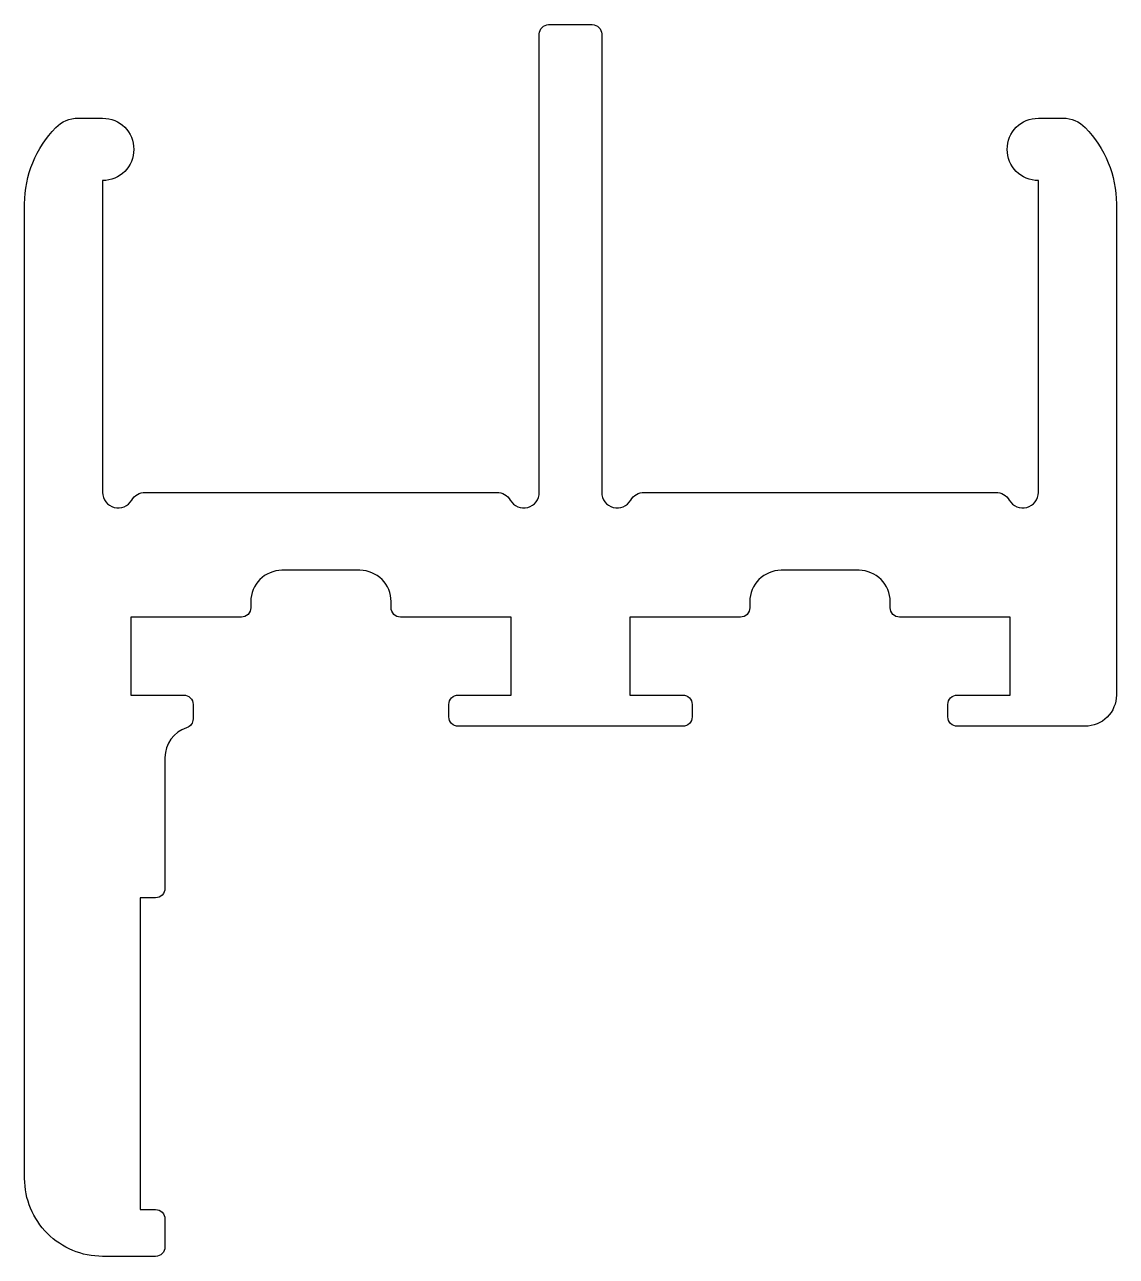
# Model space of a CAD drawing. Extents: x 159.9 to 194.9, y 200.9 to 240.4.
import ezdxf

# ---------------------------------------------------------------- set-up
doc = ezdxf.new("R2010")
doc.units = 0
doc.layers.get('0').update_dxf_attribs({"linetype": 'CONTINUOUS'})

msp = doc.modelspace()

# ---------------------------------------------------------------- linework, layer by layer
msp.add_lwpolyline([(171.632, 221.713), (171.632, 221.913, 0.414214), (170.632, 222.913), (168.132, 222.913, 0.414214), (167.132, 221.913), (167.132, 221.713, -0.414214), (166.832, 221.413), (163.282, 221.413), (163.282, 218.913), (164.982, 218.913, -0.414214), (165.282, 218.613), (165.282, 218.15, -0.325305), (165.075, 217.864, 0.325305), (164.382, 216.913), (164.382, 212.713, -0.414214), (164.082, 212.413), (163.582, 212.413), (163.582, 202.413), (164.082, 202.413, -0.414214), (164.382, 202.113), (164.382, 201.213, -0.414214), (164.082, 200.913), (162.382, 200.913, -0.414214), (159.882, 203.413), (159.882, 234.663, -0.196283), (160.882, 237.113, -0.201544), (161.597, 237.413), (162.382, 237.413, -1), (162.382, 235.413), (162.382, 225.413, 0.767327), (163.315, 225.163, -0.267949), (163.748, 225.413), (175.016, 225.413, -0.267949), (175.449, 225.163, 0.767327), (176.382, 225.413), (176.382, 240.113, -0.414214), (176.682, 240.413), (178.082, 240.413, -0.414214), (178.382, 240.113), (178.382, 225.413, 0.767327), (179.315, 225.163, -0.267949), (179.748, 225.413), (191.016, 225.413, -0.267949), (191.449, 225.163, 0.767327), (192.382, 225.413), (192.382, 235.413, -1), (192.382, 237.413), (193.168, 237.413, -0.201544), (193.882, 237.113, -0.196283), (194.882, 234.663), (194.882, 218.913, -0.414214), (193.882, 217.913), (189.782, 217.913, -0.414214), (189.482, 218.213), (189.482, 218.613, -0.414214), (189.782, 218.913), (191.482, 218.913), (191.482, 221.413), (187.932, 221.413, -0.414214), (187.632, 221.713), (187.632, 221.913, 0.414214), (186.632, 222.913), (184.132, 222.913, 0.414214), (183.132, 221.913), (183.132, 221.713, -0.414214), (182.832, 221.413), (179.282, 221.413), (179.282, 218.913), (180.982, 218.913, -0.414214), (181.282, 218.613), (181.282, 218.213, -0.414214), (180.982, 217.913), (173.782, 217.913, -0.414214), (173.482, 218.213), (173.482, 218.613, -0.414214), (173.782, 218.913), (175.482, 218.913), (175.482, 221.413), (171.932, 221.413, -0.414214)], format="xyb", close=True)

doc.saveas('drawing.dxf')
